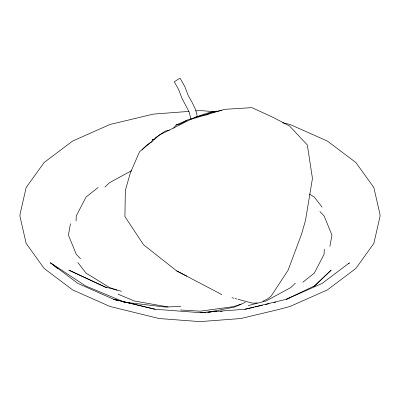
<?xml version="1.0" encoding="UTF-8"?>
<svg xmlns="http://www.w3.org/2000/svg" width="400" height="400" viewBox="0 0 400 400"><rect width="100%" height="100%" fill="white"/><g stroke="black" fill="none" stroke-linecap="round" stroke-linejoin="round"><path stroke-width="0.6" d="M76.07 221.02L76.255 215.925L86.055 197.055L98.05 187.515M324.28 249.17L324.1 254.265L314.295 273.135L302.78 282.295M70.455 223.755L68.405 235.095L76.255 254.265L80.505 258.73M329.895 246.435L331.945 235.095L324.1 215.925L319.92 211.535M141.94 150.045C144.755 146.565 148.41 143.61 152.35 141.585M173.66 128.235L176.105 125.015L187.16 120.11C197.015 117.18 206.28 112.475 216.685 111.055M313.805 286.74L331.19 270.11L314.57 285.85L286.285 299.31L244.665 309.265L200 312.66L155.335 309.265L113.715 299.31L77.975 283.48L50.55 262.845L51.465 263.68M104.885 187.08L109.46 182.72L131.59 170.68M295.385 283.19L290.895 287.47L266.06 300.98L248.16 305.59M348.535 263.68L349.45 262.845L322.025 283.48L286.285 299.31L289.195 298.31M153.675 139.18L152.01 140.16L152.645 139.68L154.23 139.715L155.31 137.76L165.43 130.985L169.3 130.42M176.16 124.985L176.105 125.015C180.325 124.63 183.69 122.16 187.16 120.11M262.79 301.3L267.905 298.75L271.235 295.97L288.13 270.17L301.615 233.975L305.545 220.24L312.45 178.435L307.335 144.975L289.515 125.97L272.52 117.115L251.88 107.64L224.675 109.34L190.98 119.28L159.825 134.8L139.555 151.735L130.34 172.93L125.34 190.42L124.92 216.585L143.545 244.745L176.605 270.855L221.935 294.65M245.275 302.315L234.65 307.065L208.51 312.175M241.115 304.185L233.38 306.64L200.175 311.175L180.505 309.985M194.195 117.465L205.055 114.685L206.505 115.015L208.095 114.28L207.33 113.91L210.375 112.86L221.97 110.275M244.955 309.355L254.01 307.225M255.215 306.94L262.46 305.24M265.48 304.53L269.1 303.68M273.93 302.545L275.74 302.12M188.82 111.41L153.415 114.1L110 124.48L72.72 140.995L44.115 162.52L26.135 187.585L20 214.48L20 216.48L26.135 243.375L44.115 268.44L72.72 289.965L110 306.48L159.11 318.525L200 321.63L240.89 318.525L278.99 309.41L290 306.48L327.28 289.965L355.885 268.44L373.865 243.375L380 216.48L380 214.48L373.865 187.585L355.885 162.52L327.28 140.995L290 124.48L282.765 122.75M195.65 110.89L200 110.56L215.53 111.74M257.26 302.93L252.79 303.21L237.89 299.28M206.165 312.28L200 312.66L201.235 312.68M207.4 312.2L211.1 311.97M214.185 311.78L216.65 311.63M220.35 311.4L222.2 311.285M180.82 306.395L165.35 307.065L124.26 302.12L121.3 301.275M129.75 303.035L124.26 302.12L85.43 285.85L50.55 262.845L57.74 268.72M155.07 309.335L113.715 299.31L117.835 300.655M121.505 291.27L105.335 287.06L68.81 270.11L106.975 287.87M231.93 297.71L233.72 298.18M234.91 298.495L236.7 298.965M168.11 306.97L134.29 300.98L118.025 294.165M117.01 290.11L109.46 287.47L86.055 273.135L77.86 262.525M176.605 270.855L186.75 276.14M309.505 194.125L314.295 197.055L322.12 207.185M197.43 116.86L195.635 109.705L192.005 102.21L188.235 95.55L184.74 86.45L180.195 78.37L179.05 78.745L174.27 81.76L178.54 89.35L181.98 98.31L189.14 111.945L191.065 119.605"/></g></svg>
